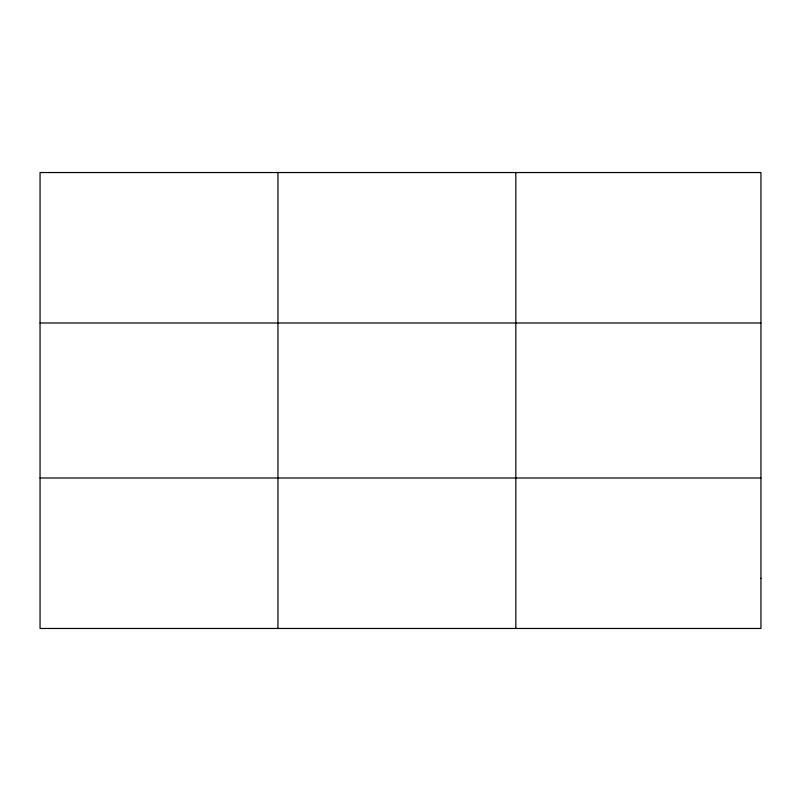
<?xml version="1.0" encoding="UTF-8"?>
<svg xmlns="http://www.w3.org/2000/svg" width="801" height="801" viewBox="0 0 801 801"><rect width="100%" height="100%" fill="white"/><g stroke="black" fill="none" stroke-linecap="round" stroke-linejoin="round"><path stroke-width="1.2" d="M277.947 172.535L277.947 628.465M515.844 172.535L515.844 628.465M40.05 322.993L760.95 322.993M40.05 478.007L760.95 478.007M760.95 578.312L760.95 628.465L40.05 628.465L40.05 172.535L760.95 172.535L760.95 578.312"/></g></svg>
